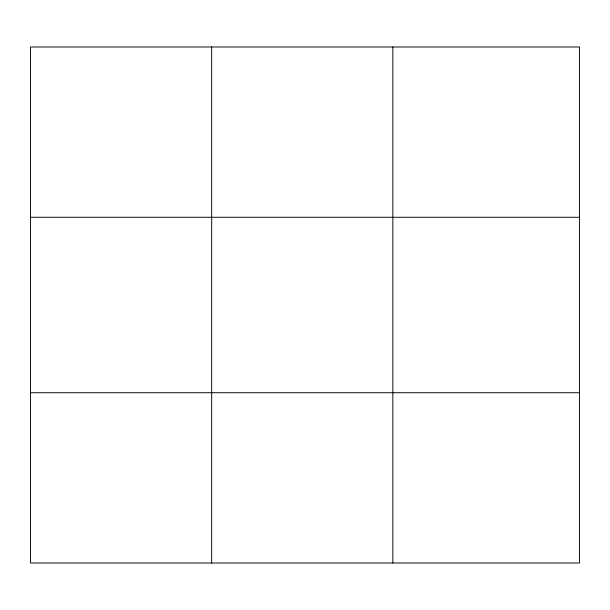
<?xml version="1.0" encoding="UTF-8"?>
<svg xmlns="http://www.w3.org/2000/svg" width="610" height="610" viewBox="0 0 610 610"><rect width="100%" height="100%" fill="white"/><g stroke="black" fill="none" stroke-linecap="round" stroke-linejoin="round"><path stroke-width="0.91" d="M211.67 46.985L211.67 563.015M392.84 46.985L392.84 563.015M30.5 217.274L579.5 217.274M30.5 392.726L579.5 392.726M579.5 555.611L579.5 563.015L30.5 563.015L30.5 46.985L579.5 46.985L579.5 555.611"/></g></svg>
